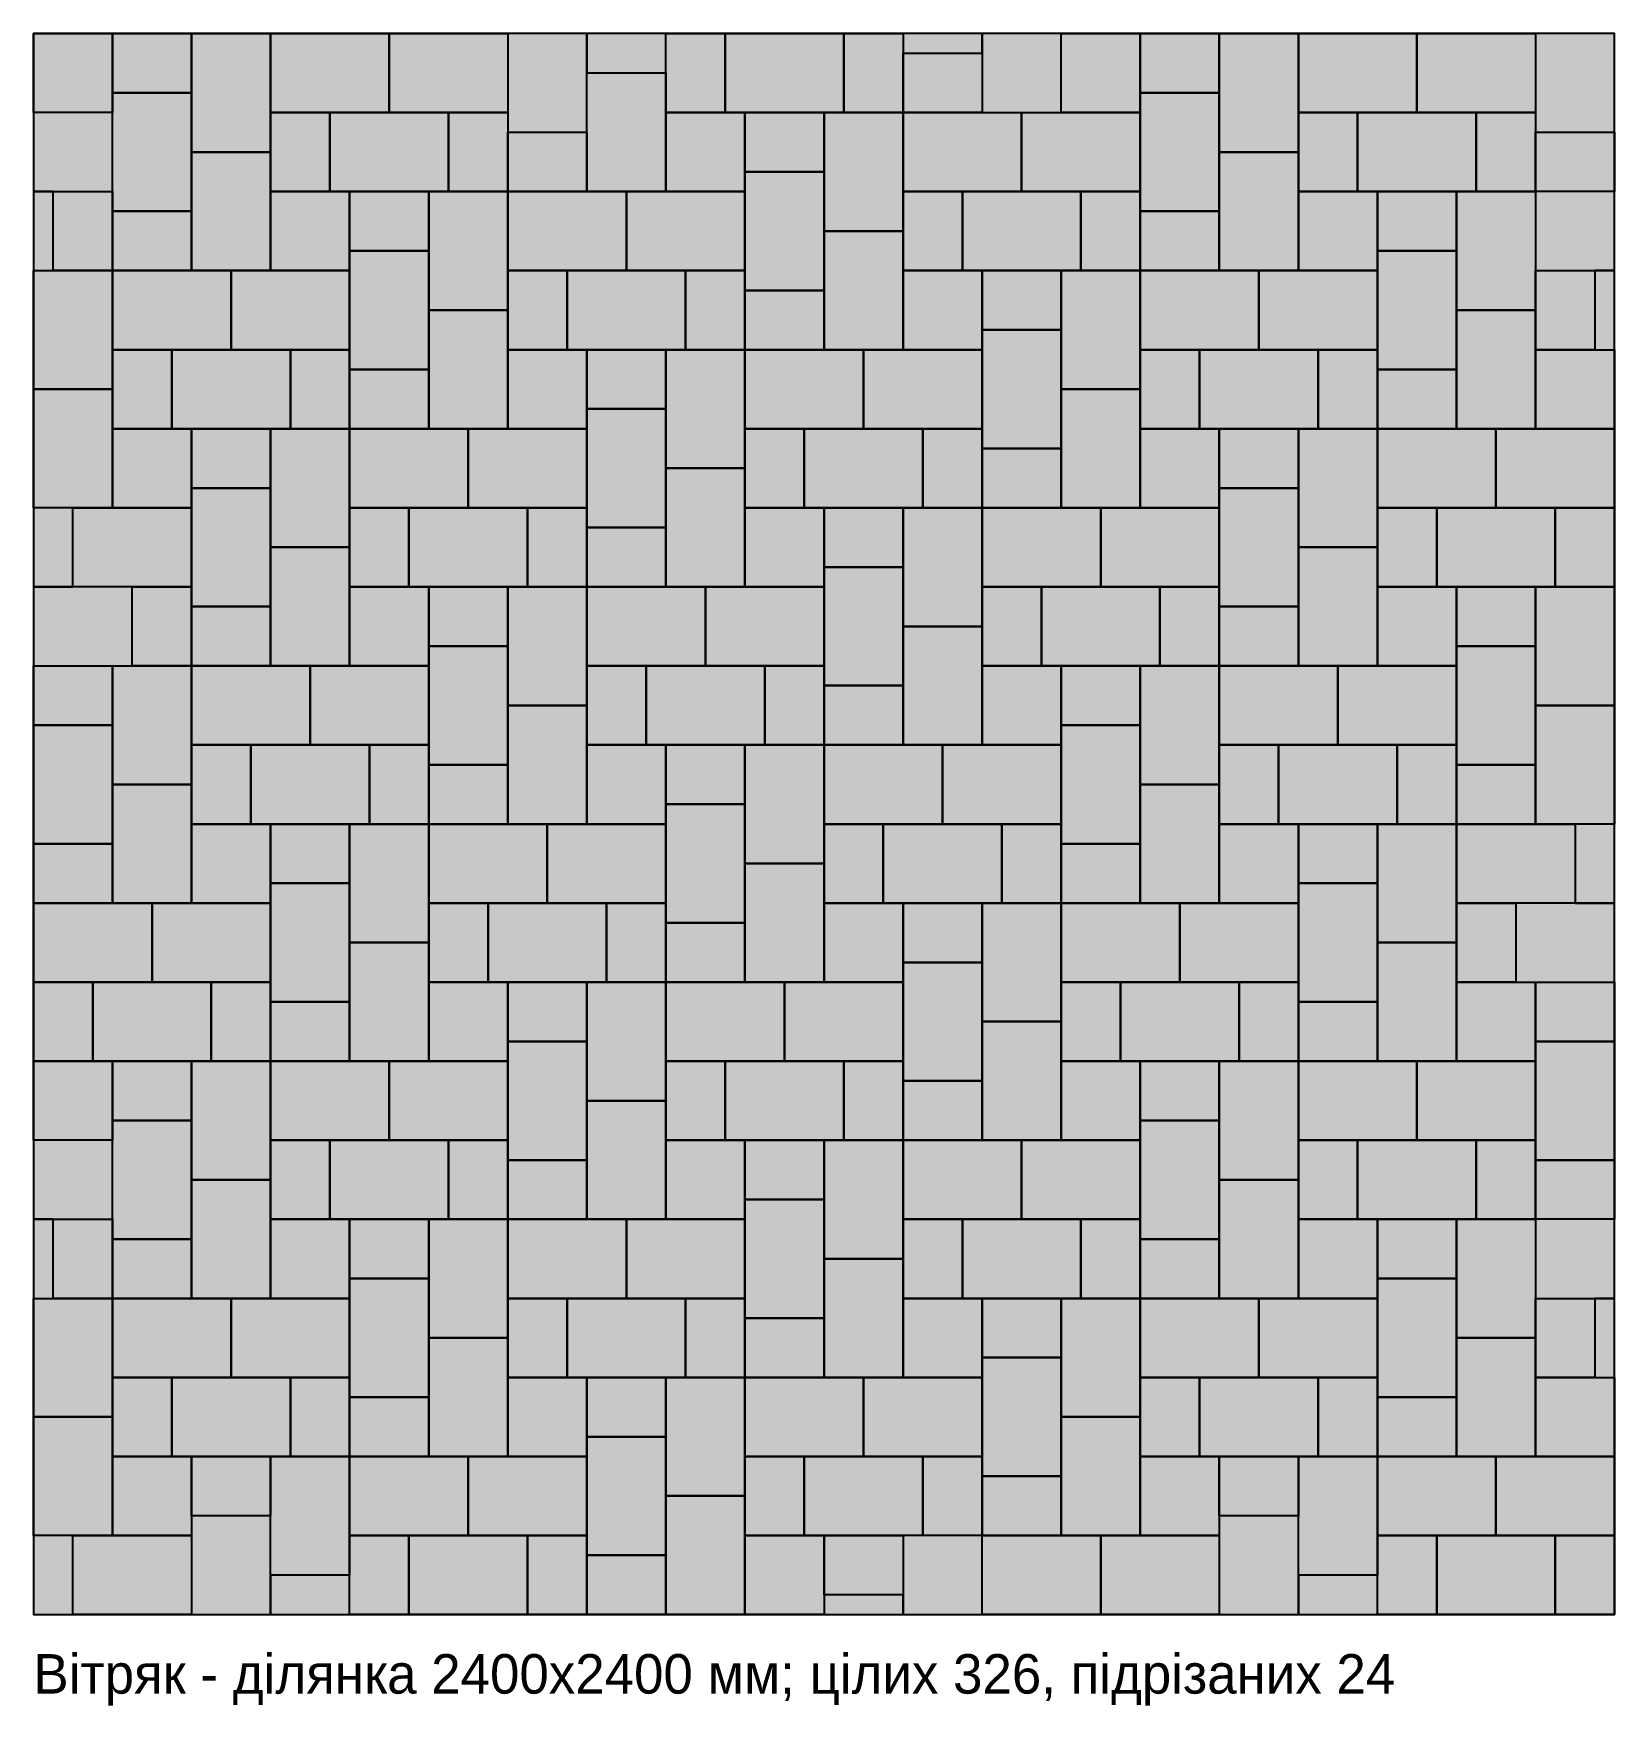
# Model space of a CAD drawing. Header units: millimetres. Extents: x 0 to 4791, y -138 to 2460.
# Drawn here: x 0 to 2400, y -138 to 2400 of the extents above; entities that cross this region are included whole.
import ezdxf

# ---------------------------------------------------------------- set-up
doc = ezdxf.new("R2010")
doc.units = ezdxf.units.MM
for name, color, linetype in [('BOUNDARY', 7, 'Continuous'), ('BRUK_120x120', 252, 'Continuous'), ('BRUK_120x120_FILL', 252, 'Continuous'), ('BRUK_180x120', 250, 'Continuous'), ('BRUK_180x120_FILL', 250, 'Continuous'), ('BRUK_90x120', 254, 'Continuous'), ('BRUK_90x120_FILL', 254, 'Continuous'), ('BRUK_CUT', 1, 'Continuous'), ('TEXT', 7, 'Continuous')]:
    doc.layers.add(name, color=color, linetype=linetype)

msp = doc.modelspace()

# ---------------------------------------------------------------- hatches: boundary and pattern name
at = {"layer": 'BRUK_120x120_FILL', "true_color": 0x9b9ea2}
for points in [[(0, 2400), (120, 2400), (120, 2280), (0, 2280)], [(1560, 2400), (1680, 2400), (1680, 2280), (1560, 2280)], [(960, 2280), (1080, 2280), (1080, 2160), (960, 2160)], [(360, 2160), (480, 2160), (480, 2040), (360, 2040)], [(1920, 2160), (2040, 2160), (2040, 2040), (1920, 2040)], [(1320, 2040), (1440, 2040), (1440, 1920), (1320, 1920)], [(720, 1920), (840, 1920), (840, 1800), (720, 1800)], [(2280, 1920), (2400, 1920), (2400, 1800), (2280, 1800)], [(120, 1800), (240, 1800), (240, 1680), (120, 1680)], [(1680, 1800), (1800, 1800), (1800, 1680), (1680, 1680)], [(1080, 1680), (1200, 1680), (1200, 1560), (1080, 1560)], [(480, 1560), (600, 1560), (600, 1440), (480, 1440)], [(2040, 1560), (2160, 1560), (2160, 1440), (2040, 1440)], [(1440, 1440), (1560, 1440), (1560, 1320), (1440, 1320)], [(840, 1320), (960, 1320), (960, 1200), (840, 1200)], [(240, 1200), (360, 1200), (360, 1080), (240, 1080)], [(1800, 1200), (1920, 1200), (1920, 1080), (1800, 1080)], [(1200, 1080), (1320, 1080), (1320, 960), (1200, 960)], [(600, 960), (720, 960), (720, 840), (600, 840)], [(2160, 960), (2280, 960), (2280, 840), (2160, 840)], [(0, 840), (120, 840), (120, 720), (0, 720)], [(1560, 840), (1680, 840), (1680, 720), (1560, 720)], [(960, 720), (1080, 720), (1080, 600), (960, 600)], [(360, 600), (480, 600), (480, 480), (360, 480)], [(1920, 600), (2040, 600), (2040, 480), (1920, 480)], [(1320, 480), (1440, 480), (1440, 360), (1320, 360)], [(720, 360), (840, 360), (840, 240), (720, 240)], [(2280, 360), (2400, 360), (2400, 240), (2280, 240)], [(120, 240), (240, 240), (240, 120), (120, 120)], [(1680, 240), (1800, 240), (1800, 120), (1680, 120)], [(1080, 120), (1200, 120), (1200, 0), (1080, 0)]]:
    msp.add_hatch(color=7, dxfattribs=at).paths.add_polyline_path(points)
at = {"layer": 'BRUK_180x120_FILL', "true_color": 0x6c6f73}
for points in [[(240, 2400), (360, 2400), (360, 2220), (240, 2220)], [(360, 2400), (540, 2400), (540, 2280), (360, 2280)], [(540, 2400), (720, 2400), (720, 2280), (540, 2280)], [(720, 2250), (840, 2250), (840, 2400), (720, 2400)], [(840, 2340), (960, 2340), (960, 2400), (840, 2400)], [(1050, 2400), (1230, 2400), (1230, 2280), (1050, 2280)], [(1320, 2370), (1440, 2370), (1440, 2400), (1320, 2400)], [(1440, 2280), (1560, 2280), (1560, 2400), (1440, 2400)], [(1800, 2400), (1920, 2400), (1920, 2220), (1800, 2220)], [(1920, 2400), (2100, 2400), (2100, 2280), (1920, 2280)], [(2100, 2400), (2280, 2400), (2280, 2280), (2100, 2280)], [(2400, 2400), (2280, 2400), (2280, 2250), (2400, 2250)], [(840, 2340), (960, 2340), (960, 2160), (840, 2160)], [(120, 2310), (240, 2310), (240, 2130), (120, 2130)], [(1680, 2310), (1800, 2310), (1800, 2130), (1680, 2130)], [(120, 2160), (120, 2280), (0, 2280), (0, 2160)], [(450, 2280), (630, 2280), (630, 2160), (450, 2160)], [(1200, 2280), (1320, 2280), (1320, 2100), (1200, 2100)], [(1320, 2280), (1500, 2280), (1500, 2160), (1320, 2160)], [(1500, 2280), (1680, 2280), (1680, 2160), (1500, 2160)], [(2010, 2280), (2190, 2280), (2190, 2160), (2010, 2160)], [(240, 2220), (360, 2220), (360, 2040), (240, 2040)], [(1800, 2220), (1920, 2220), (1920, 2040), (1800, 2040)], [(1080, 2190), (1200, 2190), (1200, 2010), (1080, 2010)], [(30, 2040), (30, 2160), (0, 2160), (0, 2040)], [(600, 2160), (720, 2160), (720, 1980), (600, 1980)], [(720, 2160), (900, 2160), (900, 2040), (720, 2040)], [(900, 2160), (1080, 2160), (1080, 2040), (900, 2040)], [(1410, 2160), (1590, 2160), (1590, 2040), (1410, 2040)], [(2160, 2160), (2280, 2160), (2280, 1980), (2160, 1980)], [(2280, 2160), (2280, 2040), (2400, 2040), (2400, 2160)], [(1200, 2100), (1320, 2100), (1320, 1920), (1200, 1920)], [(480, 2070), (600, 2070), (600, 1890), (480, 1890)], [(2040, 2070), (2160, 2070), (2160, 1890), (2040, 1890)], [(0, 2040), (120, 2040), (120, 1860), (0, 1860)], [(120, 2040), (300, 2040), (300, 1920), (120, 1920)], [(300, 2040), (480, 2040), (480, 1920), (300, 1920)], [(810, 2040), (990, 2040), (990, 1920), (810, 1920)], [(1560, 2040), (1680, 2040), (1680, 1860), (1560, 1860)], [(1680, 2040), (1860, 2040), (1860, 1920), (1680, 1920)], [(1860, 2040), (2040, 2040), (2040, 1920), (1860, 1920)], [(2370, 2040), (2370, 1920), (2400, 1920), (2400, 2040)], [(600, 1980), (720, 1980), (720, 1800), (600, 1800)], [(2160, 1980), (2280, 1980), (2280, 1800), (2160, 1800)], [(1440, 1950), (1560, 1950), (1560, 1770), (1440, 1770)], [(210, 1920), (390, 1920), (390, 1800), (210, 1800)], [(960, 1920), (1080, 1920), (1080, 1740), (960, 1740)], [(1080, 1920), (1260, 1920), (1260, 1800), (1080, 1800)], [(1260, 1920), (1440, 1920), (1440, 1800), (1260, 1800)], [(1770, 1920), (1950, 1920), (1950, 1800), (1770, 1800)], [(0, 1860), (120, 1860), (120, 1680), (0, 1680)], [(1560, 1860), (1680, 1860), (1680, 1680), (1560, 1680)], [(840, 1830), (960, 1830), (960, 1650), (840, 1650)], [(360, 1800), (480, 1800), (480, 1620), (360, 1620)], [(480, 1800), (660, 1800), (660, 1680), (480, 1680)], [(660, 1800), (840, 1800), (840, 1680), (660, 1680)], [(1170, 1800), (1350, 1800), (1350, 1680), (1170, 1680)], [(1920, 1800), (2040, 1800), (2040, 1620), (1920, 1620)], [(2040, 1800), (2220, 1800), (2220, 1680), (2040, 1680)], [(2220, 1800), (2400, 1800), (2400, 1680), (2220, 1680)], [(960, 1740), (1080, 1740), (1080, 1560), (960, 1560)], [(240, 1710), (360, 1710), (360, 1530), (240, 1530)], [(1800, 1710), (1920, 1710), (1920, 1530), (1800, 1530)], [(60, 1560), (60, 1680), (0, 1680), (0, 1560)], [(60, 1680), (240, 1680), (240, 1560), (60, 1560)], [(570, 1680), (750, 1680), (750, 1560), (570, 1560)], [(1320, 1680), (1440, 1680), (1440, 1500), (1320, 1500)], [(1440, 1680), (1620, 1680), (1620, 1560), (1440, 1560)], [(1620, 1680), (1800, 1680), (1800, 1560), (1620, 1560)], [(2130, 1680), (2310, 1680), (2310, 1560), (2130, 1560)], [(360, 1620), (480, 1620), (480, 1440), (360, 1440)], [(1920, 1620), (2040, 1620), (2040, 1440), (1920, 1440)], [(1200, 1590), (1320, 1590), (1320, 1410), (1200, 1410)], [(150, 1440), (150, 1560), (0, 1560), (0, 1440)], [(720, 1560), (840, 1560), (840, 1380), (720, 1380)], [(840, 1560), (1020, 1560), (1020, 1440), (840, 1440)], [(1020, 1560), (1200, 1560), (1200, 1440), (1020, 1440)], [(1530, 1560), (1710, 1560), (1710, 1440), (1530, 1440)], [(2280, 1560), (2400, 1560), (2400, 1380), (2280, 1380)], [(1320, 1500), (1440, 1500), (1440, 1320), (1320, 1320)], [(600, 1470), (720, 1470), (720, 1290), (600, 1290)], [(2160, 1470), (2280, 1470), (2280, 1290), (2160, 1290)], [(120, 1440), (240, 1440), (240, 1260), (120, 1260)], [(240, 1440), (420, 1440), (420, 1320), (240, 1320)], [(420, 1440), (600, 1440), (600, 1320), (420, 1320)], [(930, 1440), (1110, 1440), (1110, 1320), (930, 1320)], [(1680, 1440), (1800, 1440), (1800, 1260), (1680, 1260)], [(1800, 1440), (1980, 1440), (1980, 1320), (1800, 1320)], [(1980, 1440), (2160, 1440), (2160, 1320), (1980, 1320)], [(720, 1380), (840, 1380), (840, 1200), (720, 1200)], [(2280, 1380), (2400, 1380), (2400, 1200), (2280, 1200)], [(0, 1350), (120, 1350), (120, 1170), (0, 1170)], [(1560, 1350), (1680, 1350), (1680, 1170), (1560, 1170)], [(330, 1320), (510, 1320), (510, 1200), (330, 1200)], [(1080, 1320), (1200, 1320), (1200, 1140), (1080, 1140)], [(1200, 1320), (1380, 1320), (1380, 1200), (1200, 1200)], [(1380, 1320), (1560, 1320), (1560, 1200), (1380, 1200)], [(1890, 1320), (2070, 1320), (2070, 1200), (1890, 1200)], [(120, 1260), (240, 1260), (240, 1080), (120, 1080)], [(1680, 1260), (1800, 1260), (1800, 1080), (1680, 1080)], [(960, 1230), (1080, 1230), (1080, 1050), (960, 1050)], [(480, 1200), (600, 1200), (600, 1020), (480, 1020)], [(600, 1200), (780, 1200), (780, 1080), (600, 1080)], [(780, 1200), (960, 1200), (960, 1080), (780, 1080)], [(1290, 1200), (1470, 1200), (1470, 1080), (1290, 1080)], [(2040, 1200), (2160, 1200), (2160, 1020), (2040, 1020)], [(2160, 1200), (2340, 1200), (2340, 1080), (2160, 1080)], [(2340, 1200), (2340, 1080), (2400, 1080), (2400, 1200)], [(1080, 1140), (1200, 1140), (1200, 960), (1080, 960)], [(360, 1110), (480, 1110), (480, 930), (360, 930)], [(1920, 1110), (2040, 1110), (2040, 930), (1920, 930)], [(0, 1080), (180, 1080), (180, 960), (0, 960)], [(180, 1080), (360, 1080), (360, 960), (180, 960)], [(690, 1080), (870, 1080), (870, 960), (690, 960)], [(1440, 1080), (1560, 1080), (1560, 900), (1440, 900)], [(1560, 1080), (1740, 1080), (1740, 960), (1560, 960)], [(1740, 1080), (1920, 1080), (1920, 960), (1740, 960)], [(2250, 1080), (2250, 960), (2400, 960), (2400, 1080)], [(480, 1020), (600, 1020), (600, 840), (480, 840)], [(2040, 1020), (2160, 1020), (2160, 840), (2040, 840)], [(1320, 990), (1440, 990), (1440, 810), (1320, 810)], [(90, 960), (270, 960), (270, 840), (90, 840)], [(840, 960), (960, 960), (960, 780), (840, 780)], [(960, 960), (1140, 960), (1140, 840), (960, 840)], [(1140, 960), (1320, 960), (1320, 840), (1140, 840)], [(1650, 960), (1830, 960), (1830, 840), (1650, 840)], [(1440, 900), (1560, 900), (1560, 720), (1440, 720)], [(720, 870), (840, 870), (840, 690), (720, 690)], [(2280, 870), (2400, 870), (2400, 690), (2280, 690)], [(240, 840), (360, 840), (360, 660), (240, 660)], [(360, 840), (540, 840), (540, 720), (360, 720)], [(540, 840), (720, 840), (720, 720), (540, 720)], [(1050, 840), (1230, 840), (1230, 720), (1050, 720)], [(1800, 840), (1920, 840), (1920, 660), (1800, 660)], [(1920, 840), (2100, 840), (2100, 720), (1920, 720)], [(2100, 840), (2280, 840), (2280, 720), (2100, 720)], [(840, 780), (960, 780), (960, 600), (840, 600)], [(120, 750), (240, 750), (240, 570), (120, 570)], [(1680, 750), (1800, 750), (1800, 570), (1680, 570)], [(120, 600), (120, 720), (0, 720), (0, 600)], [(450, 720), (630, 720), (630, 600), (450, 600)], [(1200, 720), (1320, 720), (1320, 540), (1200, 540)], [(1320, 720), (1500, 720), (1500, 600), (1320, 600)], [(1500, 720), (1680, 720), (1680, 600), (1500, 600)], [(2010, 720), (2190, 720), (2190, 600), (2010, 600)], [(240, 660), (360, 660), (360, 480), (240, 480)], [(1800, 660), (1920, 660), (1920, 480), (1800, 480)], [(1080, 630), (1200, 630), (1200, 450), (1080, 450)], [(30, 480), (30, 600), (0, 600), (0, 480)], [(600, 600), (720, 600), (720, 420), (600, 420)], [(720, 600), (900, 600), (900, 480), (720, 480)], [(900, 600), (1080, 600), (1080, 480), (900, 480)], [(1410, 600), (1590, 600), (1590, 480), (1410, 480)], [(2160, 600), (2280, 600), (2280, 420), (2160, 420)], [(2280, 600), (2280, 480), (2400, 480), (2400, 600)], [(1200, 540), (1320, 540), (1320, 360), (1200, 360)], [(480, 510), (600, 510), (600, 330), (480, 330)], [(2040, 510), (2160, 510), (2160, 330), (2040, 330)], [(0, 480), (120, 480), (120, 300), (0, 300)], [(120, 480), (300, 480), (300, 360), (120, 360)], [(300, 480), (480, 480), (480, 360), (300, 360)], [(810, 480), (990, 480), (990, 360), (810, 360)], [(1560, 480), (1680, 480), (1680, 300), (1560, 300)], [(1680, 480), (1860, 480), (1860, 360), (1680, 360)], [(1860, 480), (2040, 480), (2040, 360), (1860, 360)], [(2370, 480), (2370, 360), (2400, 360), (2400, 480)], [(600, 420), (720, 420), (720, 240), (600, 240)], [(2160, 420), (2280, 420), (2280, 240), (2160, 240)], [(1440, 390), (1560, 390), (1560, 210), (1440, 210)], [(210, 360), (390, 360), (390, 240), (210, 240)], [(960, 360), (1080, 360), (1080, 180), (960, 180)], [(1080, 360), (1260, 360), (1260, 240), (1080, 240)], [(1260, 360), (1440, 360), (1440, 240), (1260, 240)], [(1770, 360), (1950, 360), (1950, 240), (1770, 240)], [(0, 300), (120, 300), (120, 120), (0, 120)], [(1560, 300), (1680, 300), (1680, 120), (1560, 120)], [(840, 270), (960, 270), (960, 90), (840, 90)], [(360, 240), (480, 240), (480, 60), (360, 60)], [(480, 240), (660, 240), (660, 120), (480, 120)], [(660, 240), (840, 240), (840, 120), (660, 120)], [(1170, 240), (1350, 240), (1350, 120), (1170, 120)], [(1920, 240), (2040, 240), (2040, 60), (1920, 60)], [(2040, 240), (2220, 240), (2220, 120), (2040, 120)], [(2220, 240), (2400, 240), (2400, 120), (2220, 120)], [(960, 180), (1080, 180), (1080, 0), (960, 0)], [(360, 150), (240, 150), (240, 0), (360, 0)], [(1920, 150), (1800, 150), (1800, 0), (1920, 0)], [(60, 120), (0, 120), (0, 0), (60, 0)], [(60, 120), (240, 120), (240, 0), (60, 0)], [(570, 120), (750, 120), (750, 0), (570, 0)], [(1440, 120), (1320, 120), (1320, 0), (1440, 0)], [(1440, 120), (1620, 120), (1620, 0), (1440, 0)], [(1620, 120), (1800, 120), (1800, 0), (1620, 0)], [(2130, 120), (2310, 120), (2310, 0), (2130, 0)], [(480, 60), (360, 60), (360, 0), (480, 0)], [(2040, 60), (1920, 60), (1920, 0), (2040, 0)], [(1320, 30), (1200, 30), (1200, 0), (1320, 0)]]:
    msp.add_hatch(color=7, dxfattribs=at).paths.add_polyline_path(points)
at = {"layer": 'BRUK_90x120_FILL', "true_color": 0xcfd0d1}
for points in [[(120, 2400), (240, 2400), (240, 2310), (120, 2310)], [(960, 2400), (1050, 2400), (1050, 2280), (960, 2280)], [(1230, 2400), (1320, 2400), (1320, 2280), (1230, 2280)], [(1680, 2400), (1800, 2400), (1800, 2310), (1680, 2310)], [(1320, 2370), (1440, 2370), (1440, 2280), (1320, 2280)], [(360, 2280), (450, 2280), (450, 2160), (360, 2160)], [(630, 2280), (720, 2280), (720, 2160), (630, 2160)], [(1080, 2280), (1200, 2280), (1200, 2190), (1080, 2190)], [(1920, 2280), (2010, 2280), (2010, 2160), (1920, 2160)], [(2190, 2280), (2280, 2280), (2280, 2160), (2190, 2160)], [(720, 2250), (840, 2250), (840, 2160), (720, 2160)], [(2280, 2250), (2400, 2250), (2400, 2160), (2280, 2160)], [(30, 2160), (120, 2160), (120, 2040), (30, 2040)], [(480, 2160), (600, 2160), (600, 2070), (480, 2070)], [(1320, 2160), (1410, 2160), (1410, 2040), (1320, 2040)], [(1590, 2160), (1680, 2160), (1680, 2040), (1590, 2040)], [(2040, 2160), (2160, 2160), (2160, 2070), (2040, 2070)], [(120, 2130), (240, 2130), (240, 2040), (120, 2040)], [(1680, 2130), (1800, 2130), (1800, 2040), (1680, 2040)], [(720, 2040), (810, 2040), (810, 1920), (720, 1920)], [(990, 2040), (1080, 2040), (1080, 1920), (990, 1920)], [(1440, 2040), (1560, 2040), (1560, 1950), (1440, 1950)], [(2280, 2040), (2370, 2040), (2370, 1920), (2280, 1920)], [(1080, 2010), (1200, 2010), (1200, 1920), (1080, 1920)], [(120, 1920), (210, 1920), (210, 1800), (120, 1800)], [(390, 1920), (480, 1920), (480, 1800), (390, 1800)], [(840, 1920), (960, 1920), (960, 1830), (840, 1830)], [(1680, 1920), (1770, 1920), (1770, 1800), (1680, 1800)], [(1950, 1920), (2040, 1920), (2040, 1800), (1950, 1800)], [(480, 1890), (600, 1890), (600, 1800), (480, 1800)], [(2040, 1890), (2160, 1890), (2160, 1800), (2040, 1800)], [(240, 1800), (360, 1800), (360, 1710), (240, 1710)], [(1080, 1800), (1170, 1800), (1170, 1680), (1080, 1680)], [(1350, 1800), (1440, 1800), (1440, 1680), (1350, 1680)], [(1800, 1800), (1920, 1800), (1920, 1710), (1800, 1710)], [(1440, 1770), (1560, 1770), (1560, 1680), (1440, 1680)], [(480, 1680), (570, 1680), (570, 1560), (480, 1560)], [(750, 1680), (840, 1680), (840, 1560), (750, 1560)], [(1200, 1680), (1320, 1680), (1320, 1590), (1200, 1590)], [(2040, 1680), (2130, 1680), (2130, 1560), (2040, 1560)], [(2310, 1680), (2400, 1680), (2400, 1560), (2310, 1560)], [(840, 1650), (960, 1650), (960, 1560), (840, 1560)], [(150, 1560), (240, 1560), (240, 1440), (150, 1440)], [(600, 1560), (720, 1560), (720, 1470), (600, 1470)], [(1440, 1560), (1530, 1560), (1530, 1440), (1440, 1440)], [(1710, 1560), (1800, 1560), (1800, 1440), (1710, 1440)], [(2160, 1560), (2280, 1560), (2280, 1470), (2160, 1470)], [(240, 1530), (360, 1530), (360, 1440), (240, 1440)], [(1800, 1530), (1920, 1530), (1920, 1440), (1800, 1440)], [(0, 1440), (120, 1440), (120, 1350), (0, 1350)], [(840, 1440), (930, 1440), (930, 1320), (840, 1320)], [(1110, 1440), (1200, 1440), (1200, 1320), (1110, 1320)], [(1560, 1440), (1680, 1440), (1680, 1350), (1560, 1350)], [(1200, 1410), (1320, 1410), (1320, 1320), (1200, 1320)], [(240, 1320), (330, 1320), (330, 1200), (240, 1200)], [(510, 1320), (600, 1320), (600, 1200), (510, 1200)], [(960, 1320), (1080, 1320), (1080, 1230), (960, 1230)], [(1800, 1320), (1890, 1320), (1890, 1200), (1800, 1200)], [(2070, 1320), (2160, 1320), (2160, 1200), (2070, 1200)], [(600, 1290), (720, 1290), (720, 1200), (600, 1200)], [(2160, 1290), (2280, 1290), (2280, 1200), (2160, 1200)], [(360, 1200), (480, 1200), (480, 1110), (360, 1110)], [(1200, 1200), (1290, 1200), (1290, 1080), (1200, 1080)], [(1470, 1200), (1560, 1200), (1560, 1080), (1470, 1080)], [(1920, 1200), (2040, 1200), (2040, 1110), (1920, 1110)], [(0, 1170), (120, 1170), (120, 1080), (0, 1080)], [(1560, 1170), (1680, 1170), (1680, 1080), (1560, 1080)], [(600, 1080), (690, 1080), (690, 960), (600, 960)], [(870, 1080), (960, 1080), (960, 960), (870, 960)], [(1320, 1080), (1440, 1080), (1440, 990), (1320, 990)], [(2160, 1080), (2250, 1080), (2250, 960), (2160, 960)], [(960, 1050), (1080, 1050), (1080, 960), (960, 960)], [(0, 960), (90, 960), (90, 840), (0, 840)], [(270, 960), (360, 960), (360, 840), (270, 840)], [(720, 960), (840, 960), (840, 870), (720, 870)], [(1560, 960), (1650, 960), (1650, 840), (1560, 840)], [(1830, 960), (1920, 960), (1920, 840), (1830, 840)], [(2280, 960), (2400, 960), (2400, 870), (2280, 870)], [(360, 930), (480, 930), (480, 840), (360, 840)], [(1920, 930), (2040, 930), (2040, 840), (1920, 840)], [(120, 840), (240, 840), (240, 750), (120, 750)], [(960, 840), (1050, 840), (1050, 720), (960, 720)], [(1230, 840), (1320, 840), (1320, 720), (1230, 720)], [(1680, 840), (1800, 840), (1800, 750), (1680, 750)], [(1320, 810), (1440, 810), (1440, 720), (1320, 720)], [(360, 720), (450, 720), (450, 600), (360, 600)], [(630, 720), (720, 720), (720, 600), (630, 600)], [(1080, 720), (1200, 720), (1200, 630), (1080, 630)], [(1920, 720), (2010, 720), (2010, 600), (1920, 600)], [(2190, 720), (2280, 720), (2280, 600), (2190, 600)], [(720, 690), (840, 690), (840, 600), (720, 600)], [(2280, 690), (2400, 690), (2400, 600), (2280, 600)], [(30, 600), (120, 600), (120, 480), (30, 480)], [(480, 600), (600, 600), (600, 510), (480, 510)], [(1320, 600), (1410, 600), (1410, 480), (1320, 480)], [(1590, 600), (1680, 600), (1680, 480), (1590, 480)], [(2040, 600), (2160, 600), (2160, 510), (2040, 510)], [(120, 570), (240, 570), (240, 480), (120, 480)], [(1680, 570), (1800, 570), (1800, 480), (1680, 480)], [(720, 480), (810, 480), (810, 360), (720, 360)], [(990, 480), (1080, 480), (1080, 360), (990, 360)], [(1440, 480), (1560, 480), (1560, 390), (1440, 390)], [(2280, 480), (2370, 480), (2370, 360), (2280, 360)], [(1080, 450), (1200, 450), (1200, 360), (1080, 360)], [(120, 360), (210, 360), (210, 240), (120, 240)], [(390, 360), (480, 360), (480, 240), (390, 240)], [(840, 360), (960, 360), (960, 270), (840, 270)], [(1680, 360), (1770, 360), (1770, 240), (1680, 240)], [(1950, 360), (2040, 360), (2040, 240), (1950, 240)], [(480, 330), (600, 330), (600, 240), (480, 240)], [(2040, 330), (2160, 330), (2160, 240), (2040, 240)], [(240, 240), (360, 240), (360, 150), (240, 150)], [(1080, 240), (1170, 240), (1170, 120), (1080, 120)], [(1350, 240), (1440, 240), (1440, 120), (1350, 120)], [(1800, 240), (1920, 240), (1920, 150), (1800, 150)], [(1440, 210), (1560, 210), (1560, 120), (1440, 120)], [(480, 120), (570, 120), (570, 0), (480, 0)], [(750, 120), (840, 120), (840, 0), (750, 0)], [(1200, 120), (1320, 120), (1320, 30), (1200, 30)], [(2040, 120), (2130, 120), (2130, 0), (2040, 0)], [(2310, 120), (2400, 120), (2400, 0), (2310, 0)], [(840, 90), (960, 90), (960, 0), (840, 0)]]:
    msp.add_hatch(color=7, dxfattribs=at).paths.add_polyline_path(points)

# ---------------------------------------------------------------- linework, layer by layer
at = {"layer": 'BOUNDARY'}
msp.add_lwpolyline([(0, 0), (2400, 0), (2400, 2400), (0, 2400)], close=True, dxfattribs=at)
at = {"layer": 'BRUK_120x120'}
for points in [[(0, 2400), (120, 2400), (120, 2280), (0, 2280)], [(1560, 2400), (1680, 2400), (1680, 2280), (1560, 2280)], [(960, 2280), (1080, 2280), (1080, 2160), (960, 2160)], [(360, 2160), (480, 2160), (480, 2040), (360, 2040)], [(1920, 2160), (2040, 2160), (2040, 2040), (1920, 2040)], [(1320, 2040), (1440, 2040), (1440, 1920), (1320, 1920)], [(720, 1920), (840, 1920), (840, 1800), (720, 1800)], [(2280, 1920), (2400, 1920), (2400, 1800), (2280, 1800)], [(120, 1800), (240, 1800), (240, 1680), (120, 1680)], [(1680, 1800), (1800, 1800), (1800, 1680), (1680, 1680)], [(1080, 1680), (1200, 1680), (1200, 1560), (1080, 1560)], [(480, 1560), (600, 1560), (600, 1440), (480, 1440)], [(2040, 1560), (2160, 1560), (2160, 1440), (2040, 1440)], [(1440, 1440), (1560, 1440), (1560, 1320), (1440, 1320)], [(840, 1320), (960, 1320), (960, 1200), (840, 1200)], [(240, 1200), (360, 1200), (360, 1080), (240, 1080)], [(1800, 1200), (1920, 1200), (1920, 1080), (1800, 1080)], [(1200, 1080), (1320, 1080), (1320, 960), (1200, 960)], [(600, 960), (720, 960), (720, 840), (600, 840)], [(2160, 960), (2280, 960), (2280, 840), (2160, 840)], [(0, 840), (120, 840), (120, 720), (0, 720)], [(1560, 840), (1680, 840), (1680, 720), (1560, 720)], [(960, 720), (1080, 720), (1080, 600), (960, 600)], [(360, 600), (480, 600), (480, 480), (360, 480)], [(1920, 600), (2040, 600), (2040, 480), (1920, 480)], [(1320, 480), (1440, 480), (1440, 360), (1320, 360)], [(720, 360), (840, 360), (840, 240), (720, 240)], [(2280, 360), (2400, 360), (2400, 240), (2280, 240)], [(120, 240), (240, 240), (240, 120), (120, 120)], [(1680, 240), (1800, 240), (1800, 120), (1680, 120)], [(1080, 120), (1200, 120), (1200, 0), (1080, 0)]]:
    msp.add_lwpolyline(points, close=True, dxfattribs=at)
at = {"layer": 'BRUK_180x120'}
for points in [[(240, 2400), (360, 2400), (360, 2220), (240, 2220)], [(360, 2400), (540, 2400), (540, 2280), (360, 2280)], [(540, 2400), (720, 2400), (720, 2280), (540, 2280)], [(1050, 2400), (1230, 2400), (1230, 2280), (1050, 2280)], [(1800, 2400), (1920, 2400), (1920, 2220), (1800, 2220)], [(1920, 2400), (2100, 2400), (2100, 2280), (1920, 2280)], [(2100, 2400), (2280, 2400), (2280, 2280), (2100, 2280)], [(840, 2340), (960, 2340), (960, 2160), (840, 2160)], [(120, 2310), (240, 2310), (240, 2130), (120, 2130)], [(1680, 2310), (1800, 2310), (1800, 2130), (1680, 2130)], [(450, 2280), (630, 2280), (630, 2160), (450, 2160)], [(1200, 2280), (1320, 2280), (1320, 2100), (1200, 2100)], [(1320, 2280), (1500, 2280), (1500, 2160), (1320, 2160)], [(1500, 2280), (1680, 2280), (1680, 2160), (1500, 2160)], [(2010, 2280), (2190, 2280), (2190, 2160), (2010, 2160)], [(240, 2220), (360, 2220), (360, 2040), (240, 2040)], [(1800, 2220), (1920, 2220), (1920, 2040), (1800, 2040)], [(1080, 2190), (1200, 2190), (1200, 2010), (1080, 2010)], [(600, 2160), (720, 2160), (720, 1980), (600, 1980)], [(720, 2160), (900, 2160), (900, 2040), (720, 2040)], [(900, 2160), (1080, 2160), (1080, 2040), (900, 2040)], [(1410, 2160), (1590, 2160), (1590, 2040), (1410, 2040)], [(2160, 2160), (2280, 2160), (2280, 1980), (2160, 1980)], [(1200, 2100), (1320, 2100), (1320, 1920), (1200, 1920)], [(480, 2070), (600, 2070), (600, 1890), (480, 1890)], [(2040, 2070), (2160, 2070), (2160, 1890), (2040, 1890)], [(0, 2040), (120, 2040), (120, 1860), (0, 1860)], [(120, 2040), (300, 2040), (300, 1920), (120, 1920)], [(300, 2040), (480, 2040), (480, 1920), (300, 1920)], [(810, 2040), (990, 2040), (990, 1920), (810, 1920)], [(1560, 2040), (1680, 2040), (1680, 1860), (1560, 1860)], [(1680, 2040), (1860, 2040), (1860, 1920), (1680, 1920)], [(1860, 2040), (2040, 2040), (2040, 1920), (1860, 1920)], [(600, 1980), (720, 1980), (720, 1800), (600, 1800)], [(2160, 1980), (2280, 1980), (2280, 1800), (2160, 1800)], [(1440, 1950), (1560, 1950), (1560, 1770), (1440, 1770)], [(210, 1920), (390, 1920), (390, 1800), (210, 1800)], [(960, 1920), (1080, 1920), (1080, 1740), (960, 1740)], [(1080, 1920), (1260, 1920), (1260, 1800), (1080, 1800)], [(1260, 1920), (1440, 1920), (1440, 1800), (1260, 1800)], [(1770, 1920), (1950, 1920), (1950, 1800), (1770, 1800)], [(0, 1860), (120, 1860), (120, 1680), (0, 1680)], [(1560, 1860), (1680, 1860), (1680, 1680), (1560, 1680)], [(840, 1830), (960, 1830), (960, 1650), (840, 1650)], [(360, 1800), (480, 1800), (480, 1620), (360, 1620)], [(480, 1800), (660, 1800), (660, 1680), (480, 1680)], [(660, 1800), (840, 1800), (840, 1680), (660, 1680)], [(1170, 1800), (1350, 1800), (1350, 1680), (1170, 1680)], [(1920, 1800), (2040, 1800), (2040, 1620), (1920, 1620)], [(2040, 1800), (2220, 1800), (2220, 1680), (2040, 1680)], [(2220, 1800), (2400, 1800), (2400, 1680), (2220, 1680)], [(960, 1740), (1080, 1740), (1080, 1560), (960, 1560)], [(240, 1710), (360, 1710), (360, 1530), (240, 1530)], [(1800, 1710), (1920, 1710), (1920, 1530), (1800, 1530)], [(60, 1680), (240, 1680), (240, 1560), (60, 1560)], [(570, 1680), (750, 1680), (750, 1560), (570, 1560)], [(1320, 1680), (1440, 1680), (1440, 1500), (1320, 1500)], [(1440, 1680), (1620, 1680), (1620, 1560), (1440, 1560)], [(1620, 1680), (1800, 1680), (1800, 1560), (1620, 1560)], [(2130, 1680), (2310, 1680), (2310, 1560), (2130, 1560)], [(360, 1620), (480, 1620), (480, 1440), (360, 1440)], [(1920, 1620), (2040, 1620), (2040, 1440), (1920, 1440)], [(1200, 1590), (1320, 1590), (1320, 1410), (1200, 1410)], [(720, 1560), (840, 1560), (840, 1380), (720, 1380)], [(840, 1560), (1020, 1560), (1020, 1440), (840, 1440)], [(1020, 1560), (1200, 1560), (1200, 1440), (1020, 1440)], [(1530, 1560), (1710, 1560), (1710, 1440), (1530, 1440)], [(2280, 1560), (2400, 1560), (2400, 1380), (2280, 1380)], [(1320, 1500), (1440, 1500), (1440, 1320), (1320, 1320)], [(600, 1470), (720, 1470), (720, 1290), (600, 1290)], [(2160, 1470), (2280, 1470), (2280, 1290), (2160, 1290)], [(120, 1440), (240, 1440), (240, 1260), (120, 1260)], [(240, 1440), (420, 1440), (420, 1320), (240, 1320)], [(420, 1440), (600, 1440), (600, 1320), (420, 1320)], [(930, 1440), (1110, 1440), (1110, 1320), (930, 1320)], [(1680, 1440), (1800, 1440), (1800, 1260), (1680, 1260)], [(1800, 1440), (1980, 1440), (1980, 1320), (1800, 1320)], [(1980, 1440), (2160, 1440), (2160, 1320), (1980, 1320)], [(720, 1380), (840, 1380), (840, 1200), (720, 1200)], [(2280, 1380), (2400, 1380), (2400, 1200), (2280, 1200)], [(0, 1350), (120, 1350), (120, 1170), (0, 1170)], [(1560, 1350), (1680, 1350), (1680, 1170), (1560, 1170)], [(330, 1320), (510, 1320), (510, 1200), (330, 1200)], [(1080, 1320), (1200, 1320), (1200, 1140), (1080, 1140)], [(1200, 1320), (1380, 1320), (1380, 1200), (1200, 1200)], [(1380, 1320), (1560, 1320), (1560, 1200), (1380, 1200)], [(1890, 1320), (2070, 1320), (2070, 1200), (1890, 1200)], [(120, 1260), (240, 1260), (240, 1080), (120, 1080)], [(1680, 1260), (1800, 1260), (1800, 1080), (1680, 1080)], [(960, 1230), (1080, 1230), (1080, 1050), (960, 1050)], [(480, 1200), (600, 1200), (600, 1020), (480, 1020)], [(600, 1200), (780, 1200), (780, 1080), (600, 1080)], [(780, 1200), (960, 1200), (960, 1080), (780, 1080)], [(1290, 1200), (1470, 1200), (1470, 1080), (1290, 1080)], [(2040, 1200), (2160, 1200), (2160, 1020), (2040, 1020)], [(2160, 1200), (2340, 1200), (2340, 1080), (2160, 1080)], [(1080, 1140), (1200, 1140), (1200, 960), (1080, 960)], [(360, 1110), (480, 1110), (480, 930), (360, 930)], [(1920, 1110), (2040, 1110), (2040, 930), (1920, 930)], [(0, 1080), (180, 1080), (180, 960), (0, 960)], [(180, 1080), (360, 1080), (360, 960), (180, 960)], [(690, 1080), (870, 1080), (870, 960), (690, 960)], [(1440, 1080), (1560, 1080), (1560, 900), (1440, 900)], [(1560, 1080), (1740, 1080), (1740, 960), (1560, 960)], [(1740, 1080), (1920, 1080), (1920, 960), (1740, 960)], [(480, 1020), (600, 1020), (600, 840), (480, 840)], [(2040, 1020), (2160, 1020), (2160, 840), (2040, 840)], [(1320, 990), (1440, 990), (1440, 810), (1320, 810)], [(90, 960), (270, 960), (270, 840), (90, 840)], [(840, 960), (960, 960), (960, 780), (840, 780)], [(960, 960), (1140, 960), (1140, 840), (960, 840)], [(1140, 960), (1320, 960), (1320, 840), (1140, 840)], [(1650, 960), (1830, 960), (1830, 840), (1650, 840)], [(1440, 900), (1560, 900), (1560, 720), (1440, 720)], [(720, 870), (840, 870), (840, 690), (720, 690)], [(2280, 870), (2400, 870), (2400, 690), (2280, 690)], [(240, 840), (360, 840), (360, 660), (240, 660)], [(360, 840), (540, 840), (540, 720), (360, 720)], [(540, 840), (720, 840), (720, 720), (540, 720)], [(1050, 840), (1230, 840), (1230, 720), (1050, 720)], [(1800, 840), (1920, 840), (1920, 660), (1800, 660)], [(1920, 840), (2100, 840), (2100, 720), (1920, 720)], [(2100, 840), (2280, 840), (2280, 720), (2100, 720)], [(840, 780), (960, 780), (960, 600), (840, 600)], [(120, 750), (240, 750), (240, 570), (120, 570)], [(1680, 750), (1800, 750), (1800, 570), (1680, 570)], [(450, 720), (630, 720), (630, 600), (450, 600)], [(1200, 720), (1320, 720), (1320, 540), (1200, 540)], [(1320, 720), (1500, 720), (1500, 600), (1320, 600)], [(1500, 720), (1680, 720), (1680, 600), (1500, 600)], [(2010, 720), (2190, 720), (2190, 600), (2010, 600)], [(240, 660), (360, 660), (360, 480), (240, 480)], [(1800, 660), (1920, 660), (1920, 480), (1800, 480)], [(1080, 630), (1200, 630), (1200, 450), (1080, 450)], [(600, 600), (720, 600), (720, 420), (600, 420)], [(720, 600), (900, 600), (900, 480), (720, 480)], [(900, 600), (1080, 600), (1080, 480), (900, 480)], [(1410, 600), (1590, 600), (1590, 480), (1410, 480)], [(2160, 600), (2280, 600), (2280, 420), (2160, 420)], [(1200, 540), (1320, 540), (1320, 360), (1200, 360)], [(480, 510), (600, 510), (600, 330), (480, 330)], [(2040, 510), (2160, 510), (2160, 330), (2040, 330)], [(0, 480), (120, 480), (120, 300), (0, 300)], [(120, 480), (300, 480), (300, 360), (120, 360)], [(300, 480), (480, 480), (480, 360), (300, 360)], [(810, 480), (990, 480), (990, 360), (810, 360)], [(1560, 480), (1680, 480), (1680, 300), (1560, 300)], [(1680, 480), (1860, 480), (1860, 360), (1680, 360)], [(1860, 480), (2040, 480), (2040, 360), (1860, 360)], [(600, 420), (720, 420), (720, 240), (600, 240)], [(2160, 420), (2280, 420), (2280, 240), (2160, 240)], [(1440, 390), (1560, 390), (1560, 210), (1440, 210)], [(210, 360), (390, 360), (390, 240), (210, 240)], [(960, 360), (1080, 360), (1080, 180), (960, 180)], [(1080, 360), (1260, 360), (1260, 240), (1080, 240)], [(1260, 360), (1440, 360), (1440, 240), (1260, 240)], [(1770, 360), (1950, 360), (1950, 240), (1770, 240)], [(0, 300), (120, 300), (120, 120), (0, 120)], [(1560, 300), (1680, 300), (1680, 120), (1560, 120)], [(840, 270), (960, 270), (960, 90), (840, 90)], [(360, 240), (480, 240), (480, 60), (360, 60)], [(480, 240), (660, 240), (660, 120), (480, 120)], [(660, 240), (840, 240), (840, 120), (660, 120)], [(1170, 240), (1350, 240), (1350, 120), (1170, 120)], [(1920, 240), (2040, 240), (2040, 60), (1920, 60)], [(2040, 240), (2220, 240), (2220, 120), (2040, 120)], [(2220, 240), (2400, 240), (2400, 120), (2220, 120)], [(960, 180), (1080, 180), (1080, 0), (960, 0)], [(60, 120), (240, 120), (240, 0), (60, 0)], [(570, 120), (750, 120), (750, 0), (570, 0)], [(1440, 120), (1620, 120), (1620, 0), (1440, 0)], [(1620, 120), (1800, 120), (1800, 0), (1620, 0)], [(2130, 120), (2310, 120), (2310, 0), (2130, 0)]]:
    msp.add_lwpolyline(points, close=True, dxfattribs=at)
at = {"layer": 'BRUK_90x120'}
for points in [[(120, 2400), (240, 2400), (240, 2310), (120, 2310)], [(960, 2400), (1050, 2400), (1050, 2280), (960, 2280)], [(1230, 2400), (1320, 2400), (1320, 2280), (1230, 2280)], [(1680, 2400), (1800, 2400), (1800, 2310), (1680, 2310)], [(1320, 2370), (1440, 2370), (1440, 2280), (1320, 2280)], [(360, 2280), (450, 2280), (450, 2160), (360, 2160)], [(630, 2280), (720, 2280), (720, 2160), (630, 2160)], [(1080, 2280), (1200, 2280), (1200, 2190), (1080, 2190)], [(1920, 2280), (2010, 2280), (2010, 2160), (1920, 2160)], [(2190, 2280), (2280, 2280), (2280, 2160), (2190, 2160)], [(720, 2250), (840, 2250), (840, 2160), (720, 2160)], [(2280, 2250), (2400, 2250), (2400, 2160), (2280, 2160)], [(30, 2160), (120, 2160), (120, 2040), (30, 2040)], [(480, 2160), (600, 2160), (600, 2070), (480, 2070)], [(1320, 2160), (1410, 2160), (1410, 2040), (1320, 2040)], [(1590, 2160), (1680, 2160), (1680, 2040), (1590, 2040)], [(2040, 2160), (2160, 2160), (2160, 2070), (2040, 2070)], [(120, 2130), (240, 2130), (240, 2040), (120, 2040)], [(1680, 2130), (1800, 2130), (1800, 2040), (1680, 2040)], [(720, 2040), (810, 2040), (810, 1920), (720, 1920)], [(990, 2040), (1080, 2040), (1080, 1920), (990, 1920)], [(1440, 2040), (1560, 2040), (1560, 1950), (1440, 1950)], [(2280, 2040), (2370, 2040), (2370, 1920), (2280, 1920)], [(1080, 2010), (1200, 2010), (1200, 1920), (1080, 1920)], [(120, 1920), (210, 1920), (210, 1800), (120, 1800)], [(390, 1920), (480, 1920), (480, 1800), (390, 1800)], [(840, 1920), (960, 1920), (960, 1830), (840, 1830)], [(1680, 1920), (1770, 1920), (1770, 1800), (1680, 1800)], [(1950, 1920), (2040, 1920), (2040, 1800), (1950, 1800)], [(480, 1890), (600, 1890), (600, 1800), (480, 1800)], [(2040, 1890), (2160, 1890), (2160, 1800), (2040, 1800)], [(240, 1800), (360, 1800), (360, 1710), (240, 1710)], [(1080, 1800), (1170, 1800), (1170, 1680), (1080, 1680)], [(1350, 1800), (1440, 1800), (1440, 1680), (1350, 1680)], [(1800, 1800), (1920, 1800), (1920, 1710), (1800, 1710)], [(1440, 1770), (1560, 1770), (1560, 1680), (1440, 1680)], [(480, 1680), (570, 1680), (570, 1560), (480, 1560)], [(750, 1680), (840, 1680), (840, 1560), (750, 1560)], [(1200, 1680), (1320, 1680), (1320, 1590), (1200, 1590)], [(2040, 1680), (2130, 1680), (2130, 1560), (2040, 1560)], [(2310, 1680), (2400, 1680), (2400, 1560), (2310, 1560)], [(840, 1650), (960, 1650), (960, 1560), (840, 1560)], [(150, 1560), (240, 1560), (240, 1440), (150, 1440)], [(600, 1560), (720, 1560), (720, 1470), (600, 1470)], [(1440, 1560), (1530, 1560), (1530, 1440), (1440, 1440)], [(1710, 1560), (1800, 1560), (1800, 1440), (1710, 1440)], [(2160, 1560), (2280, 1560), (2280, 1470), (2160, 1470)], [(240, 1530), (360, 1530), (360, 1440), (240, 1440)], [(1800, 1530), (1920, 1530), (1920, 1440), (1800, 1440)], [(0, 1440), (120, 1440), (120, 1350), (0, 1350)], [(840, 1440), (930, 1440), (930, 1320), (840, 1320)], [(1110, 1440), (1200, 1440), (1200, 1320), (1110, 1320)], [(1560, 1440), (1680, 1440), (1680, 1350), (1560, 1350)], [(1200, 1410), (1320, 1410), (1320, 1320), (1200, 1320)], [(240, 1320), (330, 1320), (330, 1200), (240, 1200)], [(510, 1320), (600, 1320), (600, 1200), (510, 1200)], [(960, 1320), (1080, 1320), (1080, 1230), (960, 1230)], [(1800, 1320), (1890, 1320), (1890, 1200), (1800, 1200)], [(2070, 1320), (2160, 1320), (2160, 1200), (2070, 1200)], [(600, 1290), (720, 1290), (720, 1200), (600, 1200)], [(2160, 1290), (2280, 1290), (2280, 1200), (2160, 1200)], [(360, 1200), (480, 1200), (480, 1110), (360, 1110)], [(1200, 1200), (1290, 1200), (1290, 1080), (1200, 1080)], [(1470, 1200), (1560, 1200), (1560, 1080), (1470, 1080)], [(1920, 1200), (2040, 1200), (2040, 1110), (1920, 1110)], [(0, 1170), (120, 1170), (120, 1080), (0, 1080)], [(1560, 1170), (1680, 1170), (1680, 1080), (1560, 1080)], [(600, 1080), (690, 1080), (690, 960), (600, 960)], [(870, 1080), (960, 1080), (960, 960), (870, 960)], [(1320, 1080), (1440, 1080), (1440, 990), (1320, 990)], [(2160, 1080), (2250, 1080), (2250, 960), (2160, 960)], [(960, 1050), (1080, 1050), (1080, 960), (960, 960)], [(0, 960), (90, 960), (90, 840), (0, 840)], [(270, 960), (360, 960), (360, 840), (270, 840)], [(720, 960), (840, 960), (840, 870), (720, 870)], [(1560, 960), (1650, 960), (1650, 840), (1560, 840)], [(1830, 960), (1920, 960), (1920, 840), (1830, 840)], [(2280, 960), (2400, 960), (2400, 870), (2280, 870)], [(360, 930), (480, 930), (480, 840), (360, 840)], [(1920, 930), (2040, 930), (2040, 840), (1920, 840)], [(120, 840), (240, 840), (240, 750), (120, 750)], [(960, 840), (1050, 840), (1050, 720), (960, 720)], [(1230, 840), (1320, 840), (1320, 720), (1230, 720)], [(1680, 840), (1800, 840), (1800, 750), (1680, 750)], [(1320, 810), (1440, 810), (1440, 720), (1320, 720)], [(360, 720), (450, 720), (450, 600), (360, 600)], [(630, 720), (720, 720), (720, 600), (630, 600)], [(1080, 720), (1200, 720), (1200, 630), (1080, 630)], [(1920, 720), (2010, 720), (2010, 600), (1920, 600)], [(2190, 720), (2280, 720), (2280, 600), (2190, 600)], [(720, 690), (840, 690), (840, 600), (720, 600)], [(2280, 690), (2400, 690), (2400, 600), (2280, 600)], [(30, 600), (120, 600), (120, 480), (30, 480)], [(480, 600), (600, 600), (600, 510), (480, 510)], [(1320, 600), (1410, 600), (1410, 480), (1320, 480)], [(1590, 600), (1680, 600), (1680, 480), (1590, 480)], [(2040, 600), (2160, 600), (2160, 510), (2040, 510)], [(120, 570), (240, 570), (240, 480), (120, 480)], [(1680, 570), (1800, 570), (1800, 480), (1680, 480)], [(720, 480), (810, 480), (810, 360), (720, 360)], [(990, 480), (1080, 480), (1080, 360), (990, 360)], [(1440, 480), (1560, 480), (1560, 390), (1440, 390)], [(2280, 480), (2370, 480), (2370, 360), (2280, 360)], [(1080, 450), (1200, 450), (1200, 360), (1080, 360)], [(120, 360), (210, 360), (210, 240), (120, 240)], [(390, 360), (480, 360), (480, 240), (390, 240)], [(840, 360), (960, 360), (960, 270), (840, 270)], [(1680, 360), (1770, 360), (1770, 240), (1680, 240)], [(1950, 360), (2040, 360), (2040, 240), (1950, 240)], [(480, 330), (600, 330), (600, 240), (480, 240)], [(2040, 330), (2160, 330), (2160, 240), (2040, 240)], [(240, 240), (360, 240), (360, 150), (240, 150)], [(1080, 240), (1170, 240), (1170, 120), (1080, 120)], [(1350, 240), (1440, 240), (1440, 120), (1350, 120)], [(1800, 240), (1920, 240), (1920, 150), (1800, 150)], [(1440, 210), (1560, 210), (1560, 120), (1440, 120)], [(480, 120), (570, 120), (570, 0), (480, 0)], [(750, 120), (840, 120), (840, 0), (750, 0)], [(1200, 120), (1320, 120), (1320, 30), (1200, 30)], [(2040, 120), (2130, 120), (2130, 0), (2040, 0)], [(2310, 120), (2400, 120), (2400, 0), (2310, 0)], [(840, 90), (960, 90), (960, 0), (840, 0)]]:
    msp.add_lwpolyline(points, close=True, dxfattribs=at)
at = {"layer": 'BRUK_CUT'}
for points in [[(720, 2250), (840, 2250), (840, 2400), (720, 2400)], [(840, 2340), (960, 2340), (960, 2400), (840, 2400)], [(1320, 2370), (1440, 2370), (1440, 2400), (1320, 2400)], [(1440, 2280), (1560, 2280), (1560, 2400), (1440, 2400)], [(2400, 2400), (2280, 2400), (2280, 2250), (2400, 2250)], [(120, 2160), (120, 2280), (0, 2280), (0, 2160)], [(30, 2040), (30, 2160), (0, 2160), (0, 2040)], [(2280, 2160), (2280, 2040), (2400, 2040), (2400, 2160)], [(2370, 2040), (2370, 1920), (2400, 1920), (2400, 2040)], [(60, 1560), (60, 1680), (0, 1680), (0, 1560)], [(150, 1440), (150, 1560), (0, 1560), (0, 1440)], [(2340, 1200), (2340, 1080), (2400, 1080), (2400, 1200)], [(2250, 1080), (2250, 960), (2400, 960), (2400, 1080)], [(120, 600), (120, 720), (0, 720), (0, 600)], [(30, 480), (30, 600), (0, 600), (0, 480)], [(2280, 600), (2280, 480), (2400, 480), (2400, 600)], [(2370, 480), (2370, 360), (2400, 360), (2400, 480)], [(360, 150), (240, 150), (240, 0), (360, 0)], [(1920, 150), (1800, 150), (1800, 0), (1920, 0)], [(60, 120), (0, 120), (0, 0), (60, 0)], [(1440, 120), (1320, 120), (1320, 0), (1440, 0)], [(480, 60), (360, 60), (360, 0), (480, 0)], [(2040, 60), (1920, 60), (1920, 0), (2040, 0)], [(1320, 30), (1200, 30), (1200, 0), (1320, 0)]]:
    msp.add_lwpolyline(points, close=True, dxfattribs=at)

# ---------------------------------------------------------------- texts
at = {"layer": 'TEXT'}
msp.add_text('Вітряк - ділянка 2400x2400 мм; цілих 326, підрізаних 24', height=60, dxfattribs=at).set_placement((0, -120))

doc.saveas('drawing.dxf')
